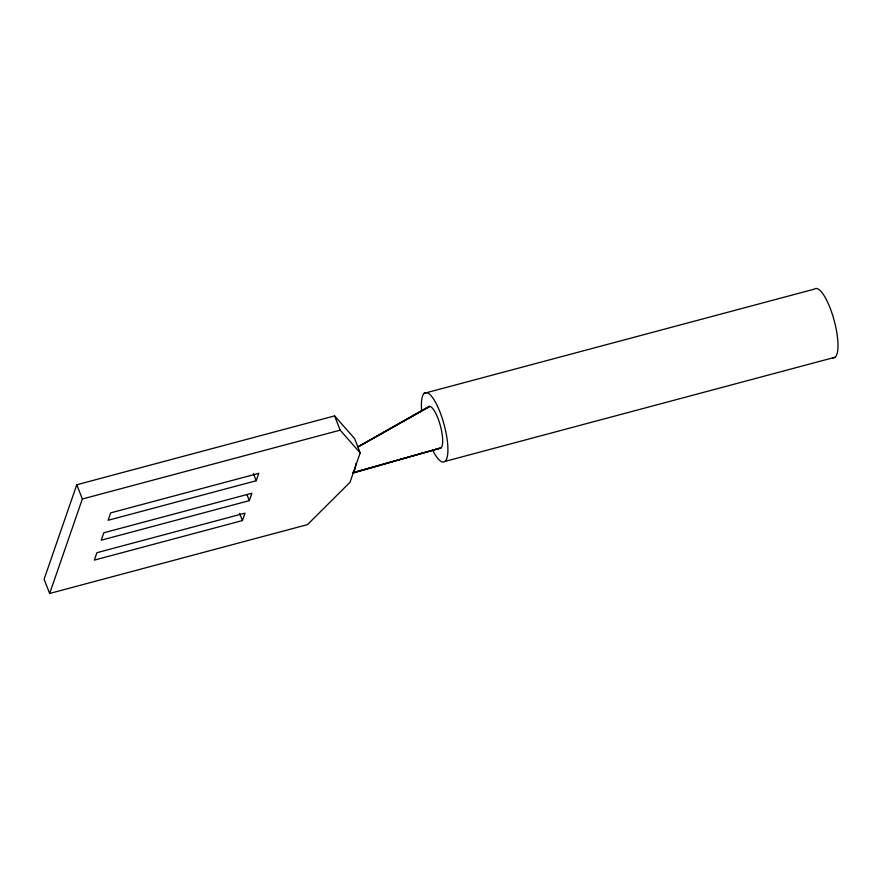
<?xml version="1.0" encoding="UTF-8"?>
<svg xmlns="http://www.w3.org/2000/svg" width="882" height="882" viewBox="0 0 882 882"><rect width="100%" height="100%" fill="white"/><g stroke="black" fill="none" stroke-linecap="round" stroke-linejoin="round"><path stroke-width="1.32" d="M355.997 463.436L354.917 469.456L352.778 472.741L440.923 447.968M76.789 484.747L44.1 579.209L49.657 593.465L307.465 524.625L350 482.3L360.187 452.863L354.63 438.597L334.598 415.896L76.789 484.747L82.346 499.003L49.657 593.465M242.429 520.556L244.998 513.148L96.91 552.694L94.352 560.103L242.429 520.556L239.65 513.423M249.319 500.645L251.888 493.236L103.8 532.783L101.243 540.192L249.319 500.645L247.004 494.703M256.21 480.734L258.779 473.325L110.691 512.872L108.133 520.281L256.21 480.734L253.432 473.601M358.268 446.832L429.898 406.382L358.191 446.733L428.387 406.745A21.697 5.942 75 0 1 440.438 425.973A21.697 5.942 75 0 1 439.412 448.332L352.976 473.138M352.778 472.741L439.412 448.332M424.308 393.295L814.373 289.131A35.853 9.823 75 0 1 834.284 320.894A35.853 9.823 75 0 1 832.575 357.838M82.346 499.003L340.154 430.162L360.187 452.863M445.002 461.407L835.078 357.243M334.598 415.896L340.154 430.162M421.662 410.659A35.853 9.823 75 0 1 433.58 399.05A35.853 9.823 75 0 1 447.902 450.614A35.853 9.823 75 0 1 432.665 450.261"/></g></svg>
